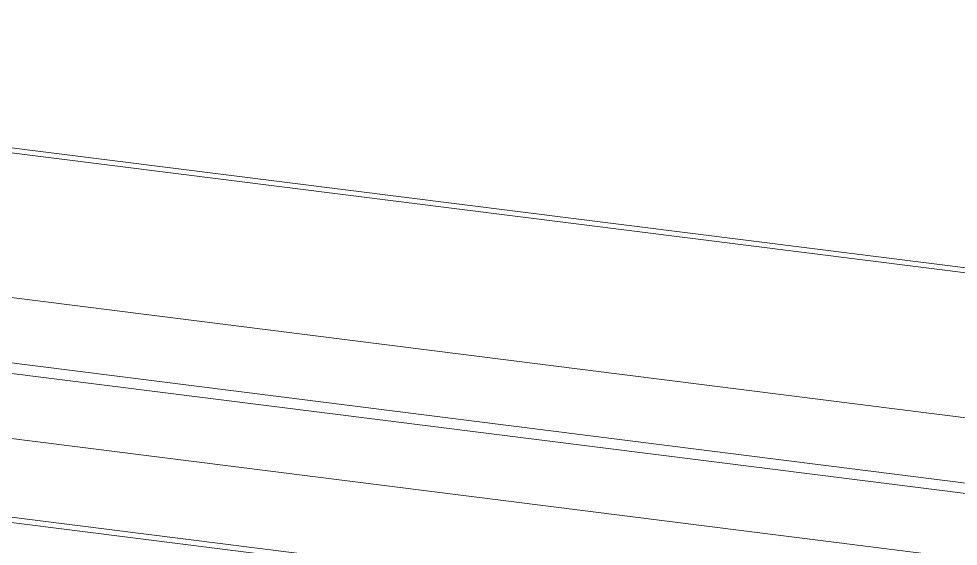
# Model space of a CAD drawing. Header units: millimetres. Extents: x 98 to 1129, y 87 to 737.
# Drawn here: x 831.4 to 920.8, y 685.1 to 735.3 of the extents above; entities that cross this region are included whole.
import ezdxf

# ---------------------------------------------------------------- set-up
doc = ezdxf.new("R2010")
doc.units = ezdxf.units.MM

msp = doc.modelspace()

# ---------------------------------------------------------------- linework, layer by layer
at = {"color": 7, "linetype": 'Continuous', "lineweight": 15}
for p, q in [((1109.319, 687.466), (732.534, 734.936)), ((1110.081, 687.847), (733.296, 735.317)), ((721.182, 722.58), (1097.967, 675.109)), ((1096.336, 669.1), (719.551, 716.571)), ((719.541, 715.571), (1096.326, 668.101)), ((1094.695, 662.092), (717.91, 709.563)), ((1088.548, 655.401), (711.763, 702.871)), ((746.745, 697.95), (990.234, 667.274))]:
    msp.add_line(p, q, dxfattribs=at)

doc.saveas('drawing.dxf')
